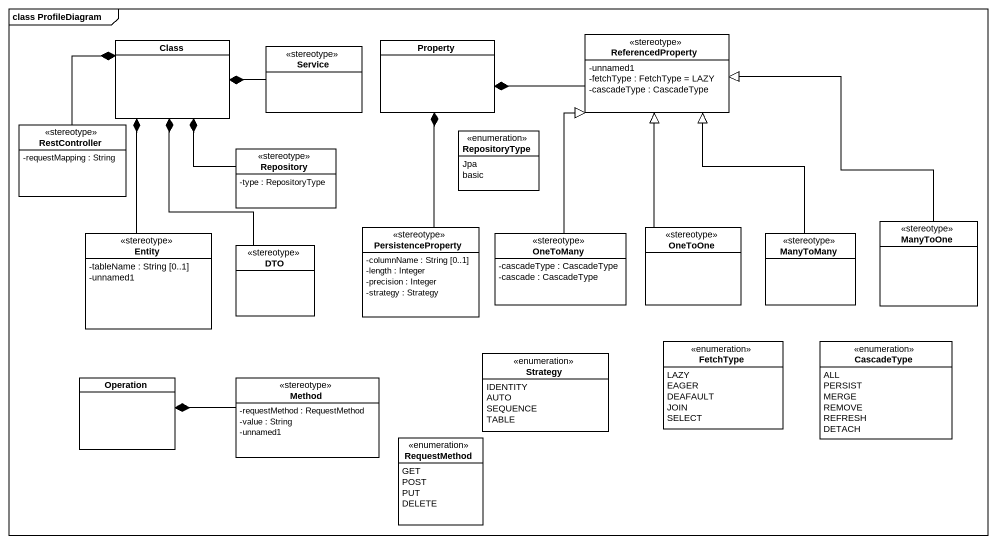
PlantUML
@startuml
mainframe class ProfileDiagram
hide circle
hide empty members
skinparam classAttributeIconSize 0
class "Class" as Class_
class Service <<stereotype>>
class Property
class ReferencedProperty <<stereotype>> {
  -unnamed1
  -fetchType : FetchType = LAZY
  -cascadeType : CascadeType
}
class RestController <<stereotype>> {
  -requestMapping : String
}
class Repository <<stereotype>> {
  -type : RepositoryType
}
enum RepositoryType {
  Jpa
  basic
}
class "Entity" as Entity_ <<stereotype>> {
  -tableName : String [0..1]
  -unnamed1
}
class DTO <<stereotype>>
class PersistenceProperty <<stereotype>> {
  -columnName : String [0..1]
  -length : Integer
  -precision : Integer
  -strategy : Strategy
}
class OneToMany <<stereotype>> {
  -cascadeType : CascadeType
  -cascade : CascadeType
}
class OneToOne <<stereotype>>
class ManyToMany <<stereotype>>
class ManyToOne <<stereotype>>
enum Strategy {
  IDENTITY
  AUTO
  SEQUENCE
  TABLE
}
enum FetchType {
  LAZY
  EAGER
  DEAFAULT
  JOIN
  SELECT
}
enum CascadeType {
  ALL
  PERSIST
  MERGE
  REMOVE
  REFRESH
  DETACH
}
class Operation
class Method <<stereotype>> {
  -requestMethod : RequestMethod
  -value : String
  -unnamed1
}
enum RequestMethod {
  GET
  POST
  PUT
  DELETE
}
Service -left-* Class_
ReferencedProperty -left-* Property
RestController -up-* Class_
Repository -up-* Class_
Entity_ -up-* Class_
DTO -up-* Class_
PersistenceProperty -up-* Property
OneToMany -up-|> ReferencedProperty
OneToOne -up-|> ReferencedProperty
ManyToMany -up-|> ReferencedProperty
ManyToOne -up-|> ReferencedProperty
Method -left-* Operation
@enduml
